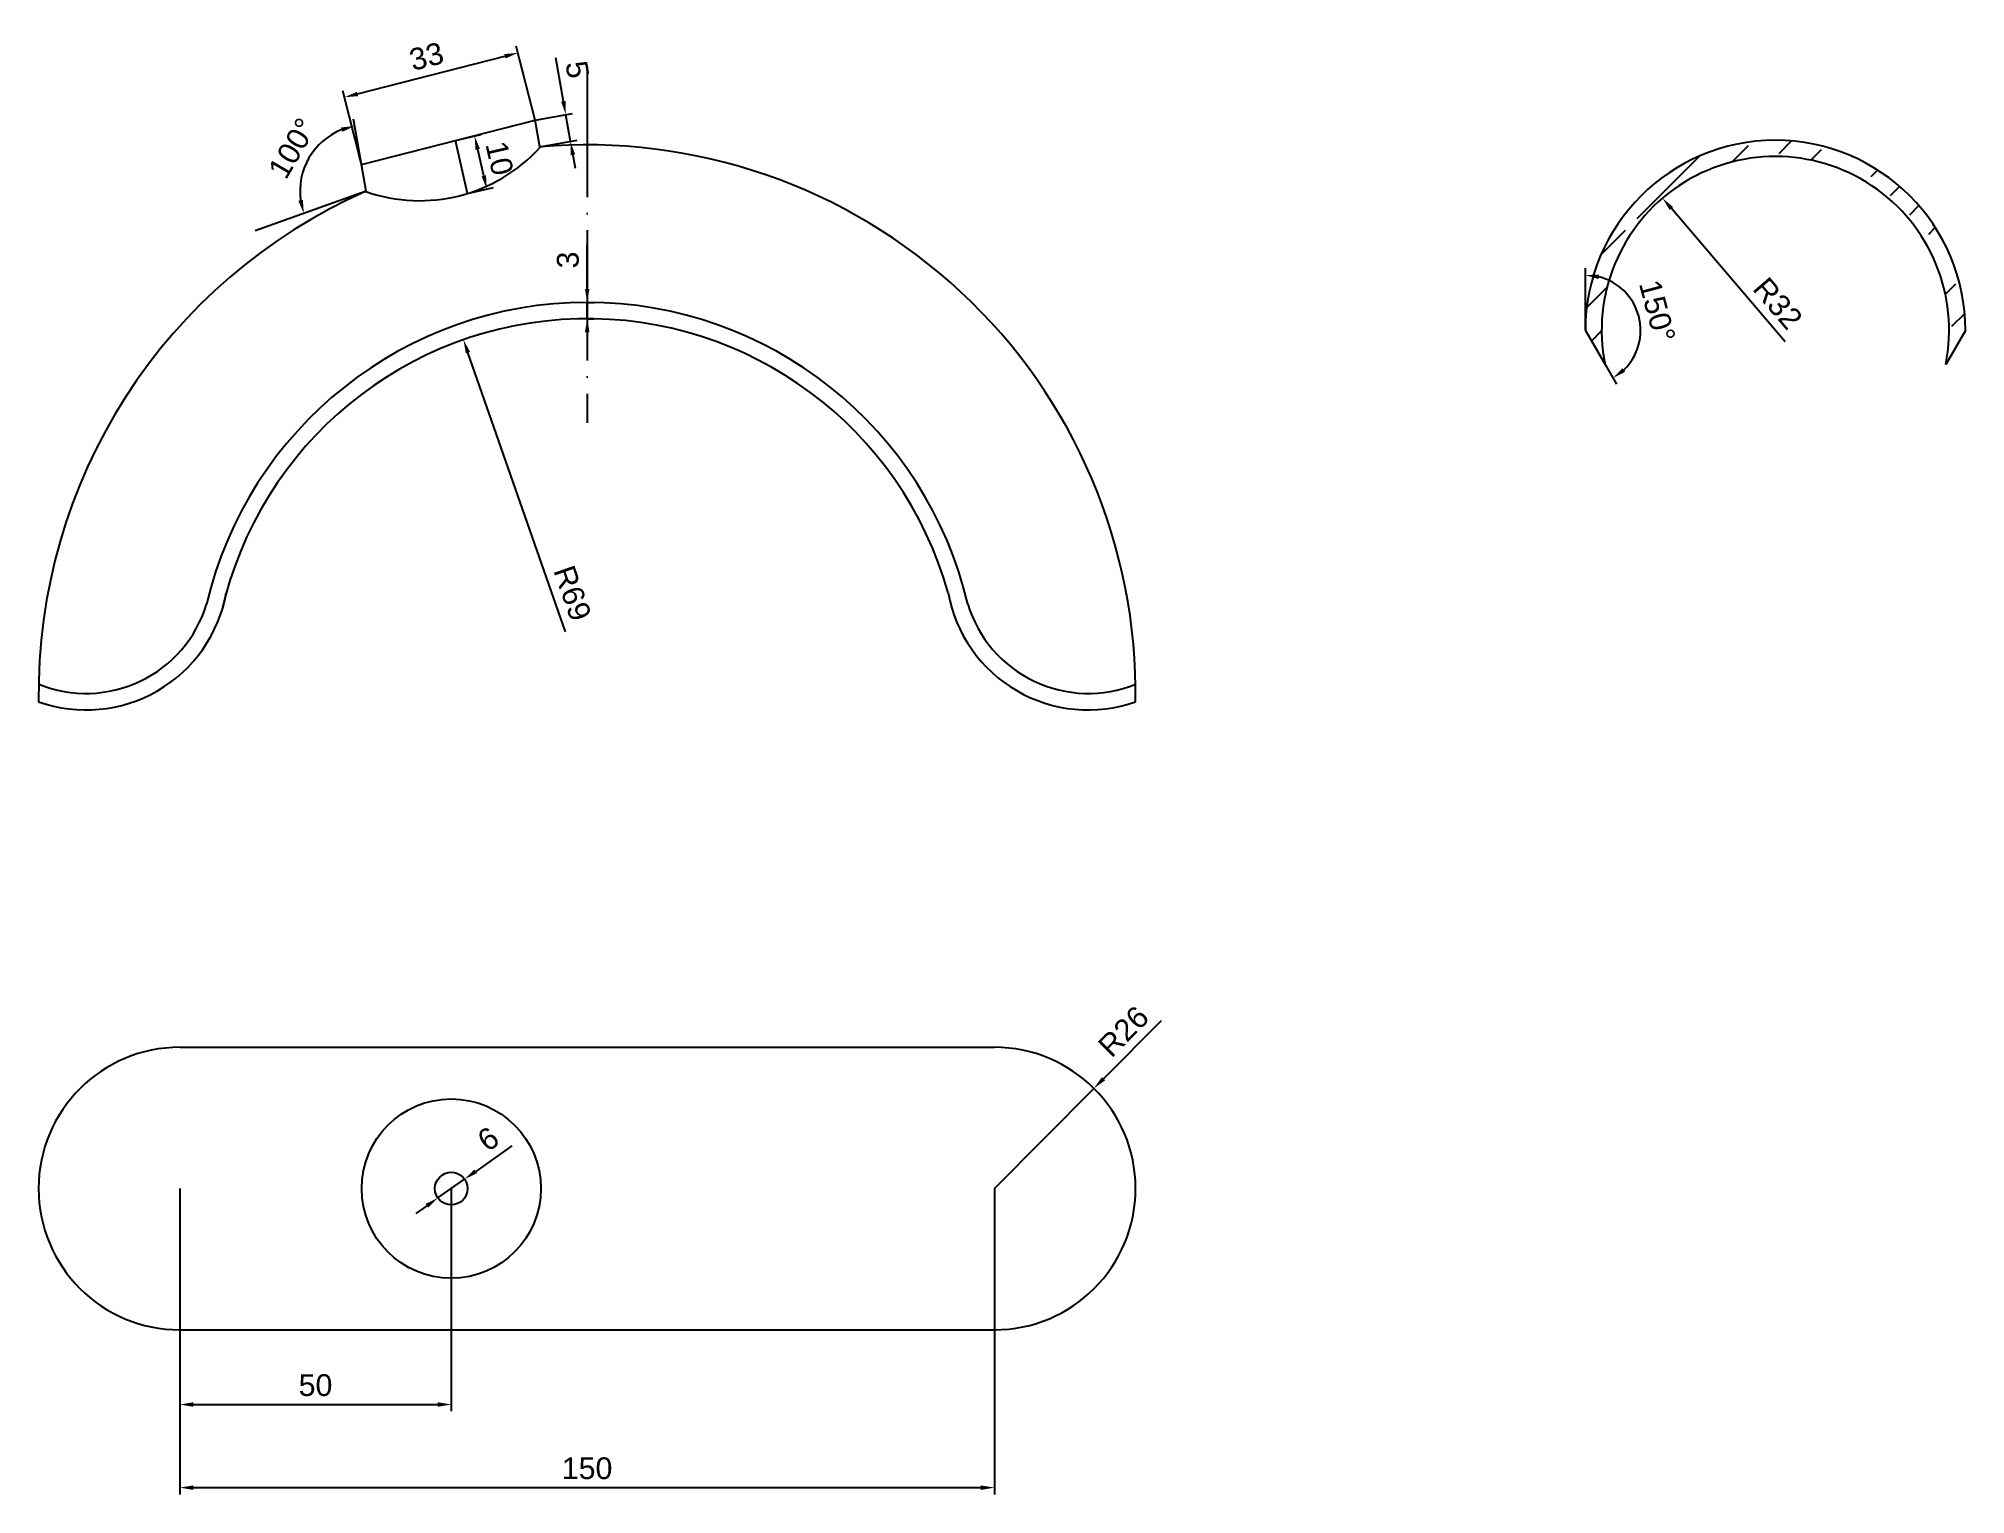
# Model space of a CAD drawing. Header units: millimetres. Extents: x -32 to 323, y -147 to 121.
import ezdxf

# ---------------------------------------------------------------- set-up
doc = ezdxf.new("R2010")
doc.units = ezdxf.units.MM
doc.linetypes.add('ACAD_ISO04W100', pattern=[30, 24, -3, 0, -3])
doc.layers.add('corte', color=7, linetype='ACAD_ISO04W100')
doc.layers.add('cotas', color=3, linetype='Continuous')
doc.styles.get("Standard").update_dxf_attribs({"font": 'arial.ttf'})
doc.dimstyles.new('ISO-25', dxfattribs={"dimtxt": 4, "dimasz": 2.5, "dimexe": 1.25, "dimexo": 0, "dimgap": 1.5, "dimtad": 1, "dimtxsty": 'Standard', "dimcen": 2.5, "dimadec": 0, "dimazin": 0, "dimtfac": 1, "dimtmove": 0, "dimatfit": 3, "dimfxl": 1, "dimarcsym": 0})

# ---------------------------------------------------------------- blocks, each defined once
blk = doc.blocks.new('*D1')
at = {"layer": 'cotas', "color": 0, "lineweight": -2, "transparency": 16777216}
for p, q in [((26.71, 110.38), (53.84, 117.31)), ((59.43, 105.55), (55.95, 119.14)), ((27.45, 97.38), (23.98, 110.97))]:
    blk.add_line(p, q, dxfattribs=at)
at = {"layer": 'cotas', "color": 0, "transparency": 16777216}
for points in [[(53.74, 117.71), (53.94, 116.9), (56.26, 117.93)], [(26.61, 110.78), (26.82, 109.97), (24.29, 109.76)]]:
    blk.add_solid(points, dxfattribs=at)
at = {"layer": 'Defpoints', "color": 0, "transparency": 16777216}
for p in [(56.26, 117.93), (59.43, 105.55), (27.45, 97.38)]:
    blk.add_point(p, dxfattribs=at)
at = {"layer": 'cotas', "color": 0, "transparency": 16777216, "insert": (39.4, 117.27), "char_height": 4, "attachment_point": 5, "rotation": 14.3333}
blk.add_mtext('33', dxfattribs=at)
blk = doc.blocks.new('*D2')
at = {"layer": 'cotas', "color": 0, "lineweight": -2, "transparency": 16777216}
blk.add_line((27.45, 97.38), (25.98, 105.71), dxfattribs=at)
blk.add_arc((28.32, 92.46), 12.21, 111.7503, 187.8715, dxfattribs=at)
at = {"layer": 'cotas', "color": 0, "transparency": 16777216}
for points in [[(23.68, 104.2), (23.91, 103.4), (26.2, 104.48)], [(16.63, 90.88), (15.82, 90.69), (16.82, 88.36)]]:
    blk.add_solid(points, dxfattribs=at)
at = {"layer": 'Defpoints', "color": 0, "transparency": 16777216}
for p in [(19.96, 101.36), (27.45, 97.38), (28.32, 92.46), (28.32, 92.46), (7.83, 85.15)]:
    blk.add_point(p, dxfattribs=at)
at = {"layer": 'cotas', "color": 0, "transparency": 16777216, "insert": (14.7, 100.38), "char_height": 4, "attachment_point": 5, "rotation": 59.8109}
blk.add_mtext('100°', dxfattribs=at)
blk = doc.blocks.new('*D3')
at = {"layer": 'cotas', "color": 0, "lineweight": -2, "transparency": 16777216}
for p, q in [((64.62, 109), (63.21, 117.03)), ((59.43, 105.55), (66.29, 106.76)), ((65.92, 101.62), (65.06, 106.54)), ((60.29, 100.63), (67.15, 101.84)), ((66.36, 99.16), (66.79, 96.69))]:
    blk.add_line(p, q, dxfattribs=at)
at = {"layer": 'cotas', "color": 0, "transparency": 16777216}
for points in [[(65.03, 109.08), (64.21, 108.93), (65.06, 106.54)], [(66.77, 99.23), (65.95, 99.08), (65.92, 101.62)]]:
    blk.add_solid(points, dxfattribs=at)
at = {"layer": 'Defpoints', "color": 0, "transparency": 16777216}
for p in [(65.06, 106.54), (59.43, 105.55), (60.29, 100.63)]:
    blk.add_point(p, dxfattribs=at)
at = {"layer": 'cotas', "color": 0, "transparency": 16777216, "insert": (67.18, 114.86), "char_height": 4, "attachment_point": 5, "rotation": 280}
blk.add_mtext('5', dxfattribs=at)
blk = doc.blocks.new('*D4')
at = {"layer": 'cotas', "color": 0, "lineweight": -2, "transparency": 16777216}
for p, q in [((44.74, 101.8), (49.49, 102.89)), ((49.95, 95.3), (48.83, 100.17)), ((46.98, 92.05), (51.73, 93.15))]:
    blk.add_line(p, q, dxfattribs=at)
at = {"layer": 'cotas', "color": 0, "transparency": 16777216}
for points in [[(49.24, 100.27), (48.43, 100.08), (48.27, 102.61)], [(50.36, 95.4), (49.55, 95.21), (50.51, 92.87)]]:
    blk.add_solid(points, dxfattribs=at)
at = {"layer": 'Defpoints', "color": 0, "transparency": 16777216}
for p in [(44.74, 101.8), (48.27, 102.61), (46.98, 92.05)]:
    blk.add_point(p, dxfattribs=at)
at = {"layer": 'cotas', "color": 0, "transparency": 16777216, "insert": (52.85, 98.53), "char_height": 4, "attachment_point": 5, "rotation": 282.9392}
blk.add_mtext('10', dxfattribs=at)
blk = doc.blocks.new('*D5')
at = {"layer": 'cotas', "color": 0, "lineweight": -2, "transparency": 16777216}
for p, q in [((69, 74.5), (69, 82.62)), ((69, 72), (70.25, 72)), ((69, 69), (69, 72)), ((69, 69), (70.25, 69)), ((69, 66.5), (69, 64))]:
    blk.add_line(p, q, dxfattribs=at)
at = {"layer": 'cotas', "color": 0, "transparency": 16777216}
for points in [[(68.58, 74.5), (69.42, 74.5), (69, 72)], [(68.58, 66.5), (69.42, 66.5), (69, 69)]]:
    blk.add_solid(points, dxfattribs=at)
at = {"layer": 'Defpoints', "color": 0, "transparency": 16777216}
for p in [(69, 72), (69, 72), (69, 69)]:
    blk.add_point(p, dxfattribs=at)
at = {"layer": 'cotas', "color": 0, "transparency": 16777216, "insert": (65.46, 79.81), "char_height": 4, "attachment_point": 5, "rotation": 90}
blk.add_mtext('3', dxfattribs=at)
blk = doc.blocks.new('*D6')
at = {"layer": 'cotas', "color": 0, "lineweight": -2, "transparency": 16777216}
blk.add_line((65.02, 11.38), (47.03, 62.77), dxfattribs=at)
at = {"layer": 'cotas', "color": 0, "transparency": 16777216}
blk.add_solid([(47.43, 62.9), (46.64, 62.63), (46.21, 65.13)], dxfattribs=at)
at = {"layer": 'Defpoints', "color": 0, "transparency": 16777216}
for p in [(46.21, 65.13), (69, 0)]:
    blk.add_point(p, dxfattribs=at)
at = {"layer": 'cotas', "color": 0, "transparency": 16777216, "insert": (66.28, 18.48), "char_height": 4, "attachment_point": 5, "rotation": 289.2883}
blk.add_mtext('R69', dxfattribs=at)
blk = doc.blocks.new('*D7')
at = {"layer": 'cotas', "color": 0, "lineweight": -2, "transparency": 16777216}
blk.add_line((289.62, 64.75), (268.66, 89.29), dxfattribs=at)
at = {"layer": 'cotas', "color": 0, "transparency": 16777216}
blk.add_solid([(268.97, 89.56), (268.34, 89.02), (267.03, 91.19)], dxfattribs=at)
at = {"layer": 'Defpoints', "color": 0, "transparency": 16777216}
for p in [(267.03, 91.19), (287.82, 66.86)]:
    blk.add_point(p, dxfattribs=at)
at = {"layer": 'cotas', "color": 0, "transparency": 16777216, "insert": (288.25, 71.81), "char_height": 4, "attachment_point": 5, "rotation": 310.508}
blk.add_mtext('R32', dxfattribs=at)
blk = doc.blocks.new('*D8')
at = {"layer": 'cotas', "color": 0, "lineweight": -2, "transparency": 16777216}
for p, q in [((252.82, 74.34), (252.82, 78.28)), ((256.44, 60.59), (258.53, 56.97))]:
    blk.add_line(p, q, dxfattribs=at)
blk.add_arc((252.82, 66.86), 10.17, 314.1263, 75.8737, dxfattribs=at)
at = {"layer": 'cotas', "color": 0, "transparency": 16777216}
for points in [[(255.25, 76.3), (255.35, 77.13), (252.82, 77.03)], [(260.15, 59.23), (259.65, 59.9), (257.9, 58.06)]]:
    blk.add_solid(points, dxfattribs=at)
at = {"layer": 'Defpoints', "color": 0, "transparency": 16777216}
for p in [(252.82, 74.34), (252.82, 66.86), (252.82, 66.86), (262.83, 65.09), (256.44, 60.59)]:
    blk.add_point(p, dxfattribs=at)
at = {"layer": 'cotas', "color": 0, "transparency": 16777216, "insert": (266.06, 70.41), "char_height": 4, "attachment_point": 5, "rotation": 285}
blk.add_mtext('150°', dxfattribs=at)
blk = doc.blocks.new('*D9')
at = {"layer": 'cotas', "color": 0, "lineweight": -2, "transparency": 16777216}
for p, q in [((174.7, -60.22), (164.08, -70.89)), ((143.99, -91.1), (162.32, -72.66))]:
    blk.add_line(p, q, dxfattribs=at)
at = {"layer": 'cotas', "color": 0, "transparency": 16777216}
blk.add_solid([(163.79, -70.6), (164.38, -71.19), (162.32, -72.66)], dxfattribs=at)
at = {"layer": 'Defpoints', "color": 0, "transparency": 16777216}
for p in [(162.32, -72.66), (143.99, -91.1)]:
    blk.add_point(p, dxfattribs=at)
at = {"layer": 'cotas', "color": 0, "transparency": 16777216, "insert": (167.76, -62.17), "char_height": 4, "attachment_point": 5, "rotation": 45.1657}
blk.add_mtext('R26', dxfattribs=at)
blk = doc.blocks.new('*D10')
at = {"layer": 'cotas', "color": 0, "lineweight": -2, "transparency": 16777216}
for p, q in [((55.13, -83.25), (48.47, -87.94)), ((41.52, -92.83), (46.42, -89.38)), ((39.47, -94.27), (37.43, -95.71))]:
    blk.add_line(p, q, dxfattribs=at)
at = {"layer": 'cotas', "color": 0, "transparency": 16777216}
for points in [[(48.23, -87.6), (48.71, -88.28), (46.42, -89.38)], [(39.23, -93.93), (39.71, -94.61), (41.52, -92.83)]]:
    blk.add_solid(points, dxfattribs=at)
at = {"layer": 'Defpoints', "color": 0, "transparency": 16777216}
for p in [(46.42, -89.38), (41.52, -92.83)]:
    blk.add_point(p, dxfattribs=at)
at = {"layer": 'cotas', "color": 0, "transparency": 16777216, "insert": (50.78, -81.98), "char_height": 4, "attachment_point": 5, "rotation": 35.1282}
blk.add_mtext('6', dxfattribs=at)
blk = doc.blocks.new('*D11')
at = {"layer": 'cotas', "color": 0, "lineweight": -2, "transparency": 16777216}
for p, q in [((-6.03, -91.1), (-6.03, -132.1)), ((43.97, -91.1), (43.97, -132.1)), ((-3.53, -130.85), (41.47, -130.85))]:
    blk.add_line(p, q, dxfattribs=at)
at = {"layer": 'cotas', "color": 0, "transparency": 16777216}
for points in [[(-3.53, -130.44), (-3.53, -131.27), (-6.03, -130.85)], [(41.47, -130.44), (41.47, -131.27), (43.97, -130.85)]]:
    blk.add_solid(points, dxfattribs=at)
at = {"layer": 'Defpoints', "color": 0, "transparency": 16777216}
for p in [(-6.03, -91.1), (43.97, -91.1), (43.97, -130.85)]:
    blk.add_point(p, dxfattribs=at)
at = {"layer": 'cotas', "color": 0, "transparency": 16777216, "insert": (18.97, -127.31), "char_height": 4, "attachment_point": 5}
blk.add_mtext('50', dxfattribs=at)
blk = doc.blocks.new('*D12')
at = {"layer": 'cotas', "color": 0, "lineweight": -2, "transparency": 16777216}
for p, q in [((-6.03, -91.1), (-6.03, -147.4)), ((143.99, -91.1), (143.99, -147.4)), ((-3.53, -146.15), (141.49, -146.15))]:
    blk.add_line(p, q, dxfattribs=at)
at = {"layer": 'cotas', "color": 0, "transparency": 16777216}
for points in [[(-3.53, -145.74), (-3.53, -146.57), (-6.03, -146.15)], [(141.49, -145.74), (141.49, -146.57), (143.99, -146.15)]]:
    blk.add_solid(points, dxfattribs=at)
at = {"layer": 'Defpoints', "color": 0, "transparency": 16777216}
for p in [(-6.03, -91.1), (143.99, -91.1), (143.99, -146.15)]:
    blk.add_point(p, dxfattribs=at)
at = {"layer": 'cotas', "color": 0, "transparency": 16777216, "insert": (68.98, -142.61), "char_height": 4, "attachment_point": 5}
blk.add_mtext('150', dxfattribs=at)

msp = doc.modelspace()

# ---------------------------------------------------------------- hatches: boundary and pattern name
at = {"layer": 'corte'}
h = msp.add_hatch(dxfattribs=at)
h.set_pattern_fill('ACAD_ISO08W100', angle=45)
h.set_pattern_definition([(45, (2e-13, 44.283), (-3.535534, 3.535534), [24, -3, 6, -3])])
h.paths.add_polyline_path([(319.198, 60.589), (322.818, 66.86, 1), (252.818, 66.86), (256.439, 60.589, -1.2196077)])

# ---------------------------------------------------------------- linework, layer by layer
at = {"color": 7}
for p, q in [((27.453, 97.381), (59.425, 105.55)), ((60.293, 100.626), (59.425, 105.55)), ((46.978, 92.055), (44.739, 101.798)), ((60.293, 100.626), (60.293, 100.626)), ((28.321, 92.456), (27.453, 97.381)), ((28.321, 92.456), (7.832, 85.152)), ((28.321, 92.456), (28.321, 92.456)), ((28.321, 92.456), (28.321, 92.456)), ((69, 69), (69, 72)), ((252.818, 66.86), (252.818, 74.342)), ((252.818, 66.86), (256.439, 60.589)), ((322.818, 66.86), (319.198, 60.589)), ((-6.029, -65.103), (143.989, -65.103)), ((-6.029, -117.103), (143.989, -117.103))]:
    msp.add_line(p, q, dxfattribs=at)
for radius in [16.5, 3]:
    msp.add_circle((43.971, -91.103), radius, dxfattribs=at)
for centre, radius, start, end in [((38.149, 120.632), 29.902, 250.64314, 317.82351), ((68.98, -0.019), 101.02, 359.14873, 94.93291), ((287.818, 66.86), 35, 0, 180), ((287.818, 66.86), 32, 348.69911, 191.30089), ((68.98, -0.019), 101.02, 113.73376, 180.84324), ((69, 0), 72, 13.19687, 166.80313), ((69, 0), 72, 13.19687, 166.80313), ((69, 0), 69, 15.58328, 167.32711), ((-23.276, 23.226), 26.235, 250.51238, 349.70156), ((161.276, 23.226), 26.235, 190.29844, 289.3948), ((-23.276, 23.226), 23.194, 247.94594, 342.98005), ((161.276, 23.226), 23.194, 197.01995, 292.05406), ((-6.029, -91.103), 26, 90, 270), ((143.989, -91.103), 26, 270, 90)]:
    msp.add_arc(centre, radius, start, end, dxfattribs=at)
at = {"layer": 'corte', "color": 7}
msp.add_line((69, 115.387), (69, 49.852), dxfattribs=at)

# ---------------------------------------------------------------- dimensions: what is measured, and where the dimension line sits
at = {"layer": 'cotas', "color": 7}
for p1, p2, distance, picture, middle in [((27.453, 97.381), (59.425, 105.55), 12.773, '*D1', (39.4, 117.274)), ((60.293, 100.626), (59.425, 105.55), -5.717, '*D3', (67.177, 114.864)), ((46.978, 92.055), (44.739, 101.798), -3.627, '*D4', (52.846, 98.531))]:
    dim = msp.add_aligned_dim(p1=p1, p2=p2, distance=distance, dimstyle='ISO-25', dxfattribs=at)
    dim.commit()
    dim.dimension.update_dxf_attribs({"geometry": picture, "text_midpoint": middle})
for base, line1, line2, picture, middle in [((19.96, 101.357), ((28.321, 92.456), (7.832, 85.152)), ((28.321, 92.456), (27.453, 97.381)), '*D2', (14.704, 100.378)), ((262.83, 65.095), ((252.818, 66.86), (252.818, 74.342)), ((252.818, 66.86), (256.439, 60.589)), '*D8', (266.059, 70.408))]:
    dim = msp.add_angular_dim_2l(base=base, line1=line1, line2=line2, dimstyle='ISO-25', dxfattribs=at)
    dim.commit()
    dim.dimension.update_dxf_attribs({"geometry": picture, "text_midpoint": middle})
for center, mpoint, picture, middle in [((287.818, 66.86), (267.033, 91.19), '*D7', (285.557, 69.507)), ((69, 0), (46.208, 65.127), '*D6', (62.941, 17.312))]:
    dim = msp.add_radius_dim(center=center, mpoint=mpoint, dimstyle='ISO-25', dxfattribs=at)
    dim.commit()
    dim.dimension.update_dxf_attribs({"geometry": picture, "text_midpoint": middle, "dimtype": 164})
dim = msp.add_linear_dim(base=(69, 72), p1=(69, 69), p2=(69, 72), angle=90, dimstyle='ISO-25', dxfattribs=at)
dim.commit()
dim.dimension.update_dxf_attribs({"geometry": '*D5', "text_midpoint": (65.456, 79.81)})
dim = msp.add_radius_dim(center=(143.989, -91.103), mpoint=(162.32, -72.665), dimstyle='ISO-25', dxfattribs=at)
dim.commit()
dim.dimension.update_dxf_attribs({"geometry": '*D9', "text_midpoint": (167.759, -62.17)})
dim = msp.add_diameter_dim_2p(p1=(41.518, -92.829), p2=(46.425, -89.377), text='6', dimstyle='ISO-25', dxfattribs=at)
dim.commit()
dim.dimension.update_dxf_attribs({"geometry": '*D10', "text_midpoint": (50.783, -81.979)})
dim = msp.add_linear_dim(base=(43.971, -130.854), p1=(-6.029, -91.103), p2=(43.971, -91.103), dimstyle='ISO-25', dxfattribs=at)
dim.commit()
dim.dimension.update_dxf_attribs({"geometry": '*D11', "text_midpoint": (18.971, -127.312)})
dim = msp.add_linear_dim(base=(143.989, -146.154), p1=(-6.029, -91.103), p2=(143.989, -91.103), text='150', dimstyle='ISO-25', dxfattribs=at)
dim.commit()
dim.dimension.update_dxf_attribs({"geometry": '*D12', "text_midpoint": (68.98, -142.612)})

doc.saveas('drawing.dxf')
